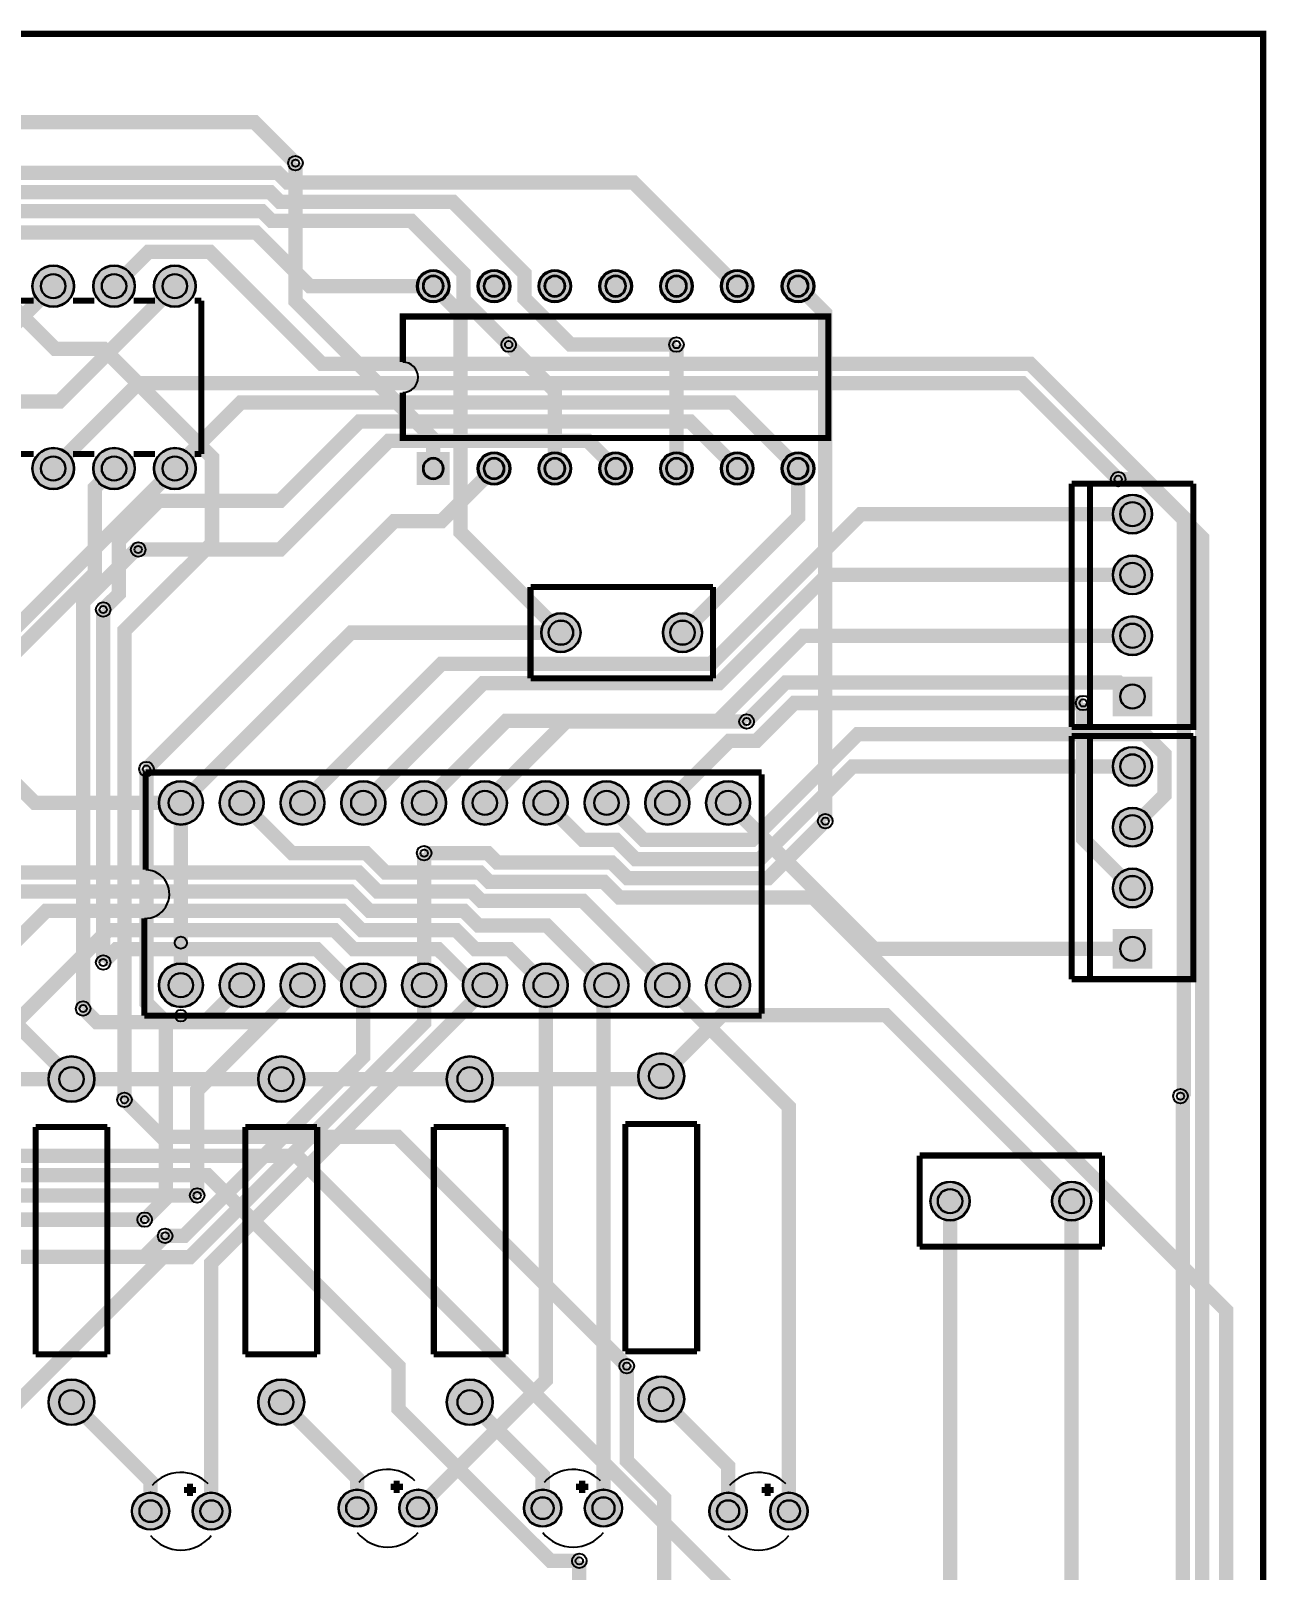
# Model space of a CAD drawing. Header units: millimetres. Extents: x 2 to 101, y -58 to 118.
# Drawn here: x 49.1 to 100.7, y 53.3 to 117.6 of the extents above; entities that cross this region are included whole.
import ezdxf

# ---------------------------------------------------------------- set-up
doc = ezdxf.new("R2010")
doc.units = ezdxf.units.MM
for name, color, linetype, true_color in [('BoardOutLine', 7, 'Continuous', 0xff00ff), ('BottomLayer', 7, 'Continuous', 0x0000ff), ('BottomSolderMaskLayer', 7, 'Continuous', 0xaa00ff), ('Document', 7, 'Continuous', 0xffffff), ('Hole', 7, 'Continuous', 0x222222), ('Multi-Layer', 7, 'Continuous', 0xc0c0c0), ('TopLayer', 7, 'Continuous', 0xff0000), ('TopSilkLayer', 7, 'Continuous', 0xffcc00), ('TopSolderMaskLayer', 7, 'Continuous', 0x800080)]:
    doc.layers.add(name, color=color, linetype=linetype, true_color=true_color)

msp = doc.modelspace()

# ---------------------------------------------------------------- hatches: boundary and pattern name
at = {"layer": 'BottomSolderMaskLayer'}
for points in [[(49.163, 106.933, 1), (50.913, 106.933, 1)], [(51.703, 106.933, 1), (53.453, 106.933, 1)], [(54.243, 106.933, 1), (55.993, 106.933, 1)], [(65.227, 106.934, 1), (66.599, 106.934, 1)], [(67.767, 106.934, 1), (69.139, 106.934, 1)], [(70.307, 106.934, 1), (71.679, 106.934, 1)], [(72.847, 106.934, 1), (74.219, 106.934, 1)], [(75.387, 106.934, 1), (76.759, 106.934, 1)], [(77.927, 106.934, 1), (79.299, 106.934, 1)], [(80.467, 106.934, 1), (81.839, 106.934, 1)], [(49.163, 99.313, 1), (50.913, 99.313, 1)], [(51.703, 99.313, 1), (53.453, 99.313, 1)], [(54.243, 99.313, 1), (55.993, 99.313, 1)], [(65.227, 98.628), (65.227, 100), (66.599, 100), (66.599, 98.628)], [(67.767, 99.314, 1), (69.139, 99.314, 1)], [(70.307, 99.314, 1), (71.679, 99.314, 1)], [(72.847, 99.314, 1), (74.219, 99.314, 1)], [(75.387, 99.314, 1), (76.759, 99.314, 1)], [(77.927, 99.314, 1), (79.299, 99.314, 1)], [(80.467, 99.314, 1), (81.839, 99.314, 1)], [(94.298, 97.409, 1), (95.948, 97.409, 1)], [(94.298, 94.869, 1), (95.948, 94.869, 1)], [(70.422, 92.456, 1), (72.072, 92.456, 1)], [(75.502, 92.456, 1), (77.152, 92.456, 1)], [(94.298, 92.329, 1), (95.948, 92.329, 1)], [(94.298, 88.964), (94.298, 90.614), (95.948, 90.614), (95.948, 88.964)], [(94.298, 86.868, 1), (95.948, 86.868, 1)], [(54.447, 85.344, 1), (56.297, 85.344, 1)], [(56.987, 85.344, 1), (58.837, 85.344, 1)], [(59.527, 85.344, 1), (61.377, 85.344, 1)], [(62.067, 85.344, 1), (63.917, 85.344, 1)], [(64.607, 85.344, 1), (66.457, 85.344, 1)], [(67.147, 85.344, 1), (68.997, 85.344, 1)], [(69.687, 85.344, 1), (71.537, 85.344, 1)], [(72.227, 85.344, 1), (74.077, 85.344, 1)], [(74.767, 85.344, 1), (76.617, 85.344, 1)], [(77.307, 85.344, 1), (79.157, 85.344, 1)], [(94.298, 84.328, 1), (95.948, 84.328, 1)], [(94.298, 81.788, 1), (95.948, 81.788, 1)], [(94.298, 78.423), (94.298, 80.073), (95.948, 80.073), (95.948, 78.423)], [(54.447, 77.724, 1), (56.297, 77.724, 1)], [(56.987, 77.724, 1), (58.837, 77.724, 1)], [(59.527, 77.724, 1), (61.377, 77.724, 1)], [(62.067, 77.724, 1), (63.917, 77.724, 1)], [(64.607, 77.724, 1), (66.457, 77.724, 1)], [(67.147, 77.724, 1), (68.997, 77.724, 1)], [(69.687, 77.724, 1), (71.537, 77.724, 1)], [(72.227, 77.724, 1), (74.077, 77.724, 1)], [(74.767, 77.724, 1), (76.617, 77.724, 1)], [(77.307, 77.724, 1), (79.157, 77.724, 1)], [(49.835, 73.806, 1), (51.765, 73.806, 1)], [(58.598, 73.806, 1), (60.528, 73.806, 1)], [(66.472, 73.806, 1), (68.402, 73.806, 1)], [(74.473, 73.933, 1), (76.403, 73.933, 1)], [(86.678, 68.707, 1), (88.328, 68.707, 1)], [(91.758, 68.707, 1), (93.408, 68.707, 1)], [(49.835, 60.306, 1), (51.765, 60.306, 1)], [(58.598, 60.306, 1), (60.528, 60.306, 1)], [(66.472, 60.306, 1), (68.402, 60.306, 1)], [(74.473, 60.433, 1), (76.403, 60.433, 1)], [(61.951, 55.88, 1), (63.525, 55.88, 1)], [(64.491, 55.88, 1), (66.065, 55.88, 1)], [(69.698, 55.88, 1), (71.272, 55.88, 1)], [(72.238, 55.88, 1), (73.812, 55.88, 1)], [(53.315, 55.753, 1), (54.889, 55.753, 1)], [(55.855, 55.753, 1), (57.429, 55.753, 1)], [(77.445, 55.753, 1), (79.019, 55.753, 1)], [(79.985, 55.753, 1), (81.559, 55.753, 1)]]:
    msp.add_hatch(color=256, dxfattribs=at).paths.add_polyline_path(points)
at = {"layer": 'Multi-Layer'}
for points in [[(49.188, 106.933, 1), (50.888, 106.933, 1)], [(51.728, 106.933, 1), (53.428, 106.933, 1)], [(54.268, 106.933, 1), (55.968, 106.933, 1)], [(65.278, 106.934, 1), (66.548, 106.934, 1)], [(67.818, 106.934, 1), (69.088, 106.934, 1)], [(70.358, 106.934, 1), (71.628, 106.934, 1)], [(72.898, 106.934, 1), (74.168, 106.934, 1)], [(75.438, 106.934, 1), (76.708, 106.934, 1)], [(77.978, 106.934, 1), (79.248, 106.934, 1)], [(80.518, 106.934, 1), (81.788, 106.934, 1)], [(49.188, 99.313, 1), (50.888, 99.313, 1)], [(51.728, 99.313, 1), (53.428, 99.313, 1)], [(54.268, 99.313, 1), (55.968, 99.313, 1)], [(65.278, 98.679), (65.278, 99.949), (66.548, 99.949), (66.548, 98.679)], [(67.818, 99.314, 1), (69.088, 99.314, 1)], [(70.358, 99.314, 1), (71.628, 99.314, 1)], [(72.898, 99.314, 1), (74.168, 99.314, 1)], [(75.438, 99.314, 1), (76.708, 99.314, 1)], [(77.978, 99.314, 1), (79.248, 99.314, 1)], [(80.518, 99.314, 1), (81.788, 99.314, 1)], [(94.323, 97.409, 1), (95.923, 97.409, 1)], [(94.323, 94.869, 1), (95.923, 94.869, 1)], [(70.447, 92.456, 1), (72.047, 92.456, 1)], [(75.527, 92.456, 1), (77.127, 92.456, 1)], [(94.323, 92.329, 1), (95.923, 92.329, 1)], [(94.323, 88.989), (94.323, 90.589), (95.923, 90.589), (95.923, 88.989)], [(94.323, 86.868, 1), (95.923, 86.868, 1)], [(54.472, 85.344, 1), (56.272, 85.344, 1)], [(57.012, 85.344, 1), (58.812, 85.344, 1)], [(59.552, 85.344, 1), (61.352, 85.344, 1)], [(62.092, 85.344, 1), (63.892, 85.344, 1)], [(64.632, 85.344, 1), (66.432, 85.344, 1)], [(67.172, 85.344, 1), (68.972, 85.344, 1)], [(69.712, 85.344, 1), (71.512, 85.344, 1)], [(72.252, 85.344, 1), (74.052, 85.344, 1)], [(74.792, 85.344, 1), (76.592, 85.344, 1)], [(77.332, 85.344, 1), (79.132, 85.344, 1)], [(94.323, 84.328, 1), (95.923, 84.328, 1)], [(94.323, 81.788, 1), (95.923, 81.788, 1)], [(94.323, 78.448), (94.323, 80.048), (95.923, 80.048), (95.923, 78.448)], [(54.472, 77.724, 1), (56.272, 77.724, 1)], [(57.012, 77.724, 1), (58.812, 77.724, 1)], [(59.552, 77.724, 1), (61.352, 77.724, 1)], [(62.092, 77.724, 1), (63.892, 77.724, 1)], [(64.632, 77.724, 1), (66.432, 77.724, 1)], [(67.172, 77.724, 1), (68.972, 77.724, 1)], [(69.712, 77.724, 1), (71.512, 77.724, 1)], [(72.252, 77.724, 1), (74.052, 77.724, 1)], [(74.792, 77.724, 1), (76.592, 77.724, 1)], [(77.332, 77.724, 1), (79.132, 77.724, 1)], [(49.86, 73.806, 1), (51.74, 73.806, 1)], [(58.623, 73.806, 1), (60.503, 73.806, 1)], [(66.497, 73.806, 1), (68.377, 73.806, 1)], [(74.498, 73.933, 1), (76.378, 73.933, 1)], [(86.703, 68.707, 1), (88.303, 68.707, 1)], [(91.783, 68.707, 1), (93.383, 68.707, 1)], [(49.86, 60.306, 1), (51.74, 60.306, 1)], [(58.623, 60.306, 1), (60.503, 60.306, 1)], [(66.497, 60.306, 1), (68.377, 60.306, 1)], [(74.498, 60.433, 1), (76.378, 60.433, 1)], [(61.976, 55.88, 1), (63.5, 55.88, 1)], [(64.516, 55.88, 1), (66.04, 55.88, 1)], [(69.723, 55.88, 1), (71.247, 55.88, 1)], [(72.263, 55.88, 1), (73.787, 55.88, 1)], [(53.34, 55.753, 1), (54.864, 55.753, 1)], [(55.88, 55.753, 1), (57.404, 55.753, 1)], [(77.47, 55.753, 1), (78.994, 55.753, 1)], [(80.01, 55.753, 1), (81.534, 55.753, 1)]]:
    msp.add_hatch(color=256, dxfattribs=at).paths.add_polyline_path(points)
at = {"layer": 'TopSolderMaskLayer'}
for points in [[(49.163, 106.933, 1), (50.913, 106.933, 1)], [(51.703, 106.933, 1), (53.453, 106.933, 1)], [(54.243, 106.933, 1), (55.993, 106.933, 1)], [(65.227, 106.934, 1), (66.599, 106.934, 1)], [(67.767, 106.934, 1), (69.139, 106.934, 1)], [(70.307, 106.934, 1), (71.679, 106.934, 1)], [(72.847, 106.934, 1), (74.219, 106.934, 1)], [(75.387, 106.934, 1), (76.759, 106.934, 1)], [(77.927, 106.934, 1), (79.299, 106.934, 1)], [(80.467, 106.934, 1), (81.839, 106.934, 1)], [(49.163, 99.313, 1), (50.913, 99.313, 1)], [(51.703, 99.313, 1), (53.453, 99.313, 1)], [(54.243, 99.313, 1), (55.993, 99.313, 1)], [(65.227, 98.628), (65.227, 100), (66.599, 100), (66.599, 98.628)], [(67.767, 99.314, 1), (69.139, 99.314, 1)], [(70.307, 99.314, 1), (71.679, 99.314, 1)], [(72.847, 99.314, 1), (74.219, 99.314, 1)], [(75.387, 99.314, 1), (76.759, 99.314, 1)], [(77.927, 99.314, 1), (79.299, 99.314, 1)], [(80.467, 99.314, 1), (81.839, 99.314, 1)], [(94.298, 97.409, 1), (95.948, 97.409, 1)], [(94.298, 94.869, 1), (95.948, 94.869, 1)], [(70.422, 92.456, 1), (72.072, 92.456, 1)], [(75.502, 92.456, 1), (77.152, 92.456, 1)], [(94.298, 92.329, 1), (95.948, 92.329, 1)], [(94.298, 88.964), (94.298, 90.614), (95.948, 90.614), (95.948, 88.964)], [(94.298, 86.868, 1), (95.948, 86.868, 1)], [(54.447, 85.344, 1), (56.297, 85.344, 1)], [(56.987, 85.344, 1), (58.837, 85.344, 1)], [(59.527, 85.344, 1), (61.377, 85.344, 1)], [(62.067, 85.344, 1), (63.917, 85.344, 1)], [(64.607, 85.344, 1), (66.457, 85.344, 1)], [(67.147, 85.344, 1), (68.997, 85.344, 1)], [(69.687, 85.344, 1), (71.537, 85.344, 1)], [(72.227, 85.344, 1), (74.077, 85.344, 1)], [(74.767, 85.344, 1), (76.617, 85.344, 1)], [(77.307, 85.344, 1), (79.157, 85.344, 1)], [(94.298, 84.328, 1), (95.948, 84.328, 1)], [(94.298, 81.788, 1), (95.948, 81.788, 1)], [(94.298, 78.423), (94.298, 80.073), (95.948, 80.073), (95.948, 78.423)], [(54.447, 77.724, 1), (56.297, 77.724, 1)], [(56.987, 77.724, 1), (58.837, 77.724, 1)], [(59.527, 77.724, 1), (61.377, 77.724, 1)], [(62.067, 77.724, 1), (63.917, 77.724, 1)], [(64.607, 77.724, 1), (66.457, 77.724, 1)], [(67.147, 77.724, 1), (68.997, 77.724, 1)], [(69.687, 77.724, 1), (71.537, 77.724, 1)], [(72.227, 77.724, 1), (74.077, 77.724, 1)], [(74.767, 77.724, 1), (76.617, 77.724, 1)], [(77.307, 77.724, 1), (79.157, 77.724, 1)], [(49.835, 73.806, 1), (51.765, 73.806, 1)], [(58.598, 73.806, 1), (60.528, 73.806, 1)], [(66.472, 73.806, 1), (68.402, 73.806, 1)], [(74.473, 73.933, 1), (76.403, 73.933, 1)], [(86.678, 68.707, 1), (88.328, 68.707, 1)], [(91.758, 68.707, 1), (93.408, 68.707, 1)], [(49.835, 60.306, 1), (51.765, 60.306, 1)], [(58.598, 60.306, 1), (60.528, 60.306, 1)], [(66.472, 60.306, 1), (68.402, 60.306, 1)], [(74.473, 60.433, 1), (76.403, 60.433, 1)], [(61.951, 55.88, 1), (63.525, 55.88, 1)], [(64.491, 55.88, 1), (66.065, 55.88, 1)], [(69.698, 55.88, 1), (71.272, 55.88, 1)], [(72.238, 55.88, 1), (73.812, 55.88, 1)], [(53.315, 55.753, 1), (54.889, 55.753, 1)], [(55.855, 55.753, 1), (57.429, 55.753, 1)], [(77.445, 55.753, 1), (79.019, 55.753, 1)], [(79.985, 55.753, 1), (81.559, 55.753, 1)]]:
    msp.add_hatch(color=256, dxfattribs=at).paths.add_polyline_path(points)

# ---------------------------------------------------------------- linework, layer by layer
at = {"layer": 'BoardOutLine', "const_width": 0.254}
msp.add_lwpolyline([(1.651, 56.896), (1.651, 117.475), (100.584, 117.475), (100.584, -57.404), (1.651, -57.404), (1.651, 56.873)], dxfattribs=at)
at = {"layer": 'BottomLayer', "const_width": 0.6}
for points in [[(21.336, 114.161), (44.378, 114.161), (44.757, 113.782), (58.448, 113.782), (60.158, 112.072)], [(18.796, 99.313), (23.728, 104.245), (30.374, 104.245), (37.797, 111.668), (59.421, 111.668), (59.824, 111.265), (74.282, 111.265), (78.613, 106.934)], [(23.876, 99.313), (27.016, 102.453), (29.717, 102.453), (38.129, 110.865), (59.089, 110.865), (59.492, 110.462), (66.73, 110.462), (69.723, 107.469), (69.723, 106.424), (71.657, 104.49), (76.073, 104.49)], [(69.064, 104.49), (67.183, 106.371), (67.183, 107.472), (64.996, 109.659), (59.16, 109.659), (58.757, 110.063), (38.462, 110.063), (29.953, 101.554), (27.604, 101.554)], [(37.338, 106.933), (39.579, 109.174), (58.51, 109.174), (60.75, 106.934), (65.913, 106.934)], [(52.578, 106.933), (54.016, 108.371), (56.58, 108.371), (61.269, 103.683), (90.855, 103.683), (97.264, 97.273), (97.264, 73.23), (97.128, 73.094)], [(50.038, 106.933), (46.028, 102.923), (36.191, 102.923), (21.048, 87.781), (21.048, 79.689), (19.812, 78.452)], [(55.118, 106.933), (50.305, 102.12), (36.523, 102.12), (28.702, 94.299), (28.702, 81.026), (24.892, 77.216)], [(94.53, 98.865), (90.516, 102.88), (53.604, 102.88), (50.038, 99.313)], [(81.153, 99.314), (78.39, 102.077), (57.881, 102.077), (55.118, 99.313)], [(78.613, 99.314), (76.653, 101.274), (62.834, 101.274), (59.521, 97.961), (54.452, 97.961), (52.78, 96.289), (52.78, 94.073), (52.126, 93.42)], [(73.533, 99.314), (72.376, 100.471), (64.06, 100.471), (59.519, 95.93), (53.589, 95.93)], [(52.578, 99.313), (51.775, 98.511), (51.775, 94.935), (47.849, 91.008), (46.768, 91.008), (43.938, 93.838), (41.566, 93.838), (33.782, 86.055), (33.782, 84.295), (29.972, 80.485)], [(68.453, 99.314), (66.259, 97.12), (64.291, 97.12), (53.93, 86.76)], [(76.327, 92.456), (81.153, 97.282), (81.153, 99.314)], [(95.123, 97.409), (83.777, 97.409), (77.521, 91.153), (66.261, 91.153), (60.452, 85.344)], [(95.123, 94.869), (82.372, 94.869), (77.853, 90.35), (67.998, 90.35), (62.992, 85.344)], [(42.164, 92.456), (49.276, 85.344), (55.372, 85.344)], [(55.372, 85.344), (62.484, 92.456), (71.247, 92.456)], [(95.123, 92.329), (81.369, 92.329), (77.81, 88.771), (68.959, 88.771), (65.532, 85.344)], [(79.005, 88.743), (80.633, 90.371), (94.541, 90.371), (95.123, 89.789)], [(75.692, 85.344), (78.284, 87.936), (79.419, 87.936), (81.002, 89.518), (93.061, 89.518)], [(73.152, 85.344), (74.695, 83.801), (79.234, 83.801), (83.645, 88.212), (95.637, 88.212), (96.461, 87.388), (96.461, 85.666), (95.123, 84.328)], [(95.123, 86.868), (83.436, 86.868), (79.566, 82.998), (74.359, 82.998), (73.556, 83.801), (72.155, 83.801), (70.612, 85.344)], [(95.123, 27.051), (99.036, 30.964), (99.036, 64.141), (81.785, 81.392), (73.694, 81.392), (73.034, 82.052), (68.249, 82.052), (67.862, 82.439), (63.917, 82.439), (63.114, 83.242), (60.014, 83.242), (57.912, 85.344)], [(75.692, 77.724), (72.166, 81.25), (67.916, 81.25), (67.53, 81.636), (63.585, 81.636), (62.782, 82.439), (37.449, 82.439), (35.052, 84.836)], [(82.291, 84.582), (79.904, 82.195), (74.027, 82.195), (73.366, 82.855), (68.581, 82.855), (68.19, 83.246), (65.532, 83.246)], [(73.152, 77.724), (70.66, 80.216), (67.814, 80.216), (67.197, 80.833), (63.253, 80.833), (62.45, 81.636), (35.276, 81.636), (33.856, 80.216)], [(70.612, 77.724), (69.109, 79.227), (67.668, 79.227), (66.865, 80.03), (62.92, 80.03), (62.117, 80.833), (49.745, 80.833), (48.14, 79.227), (29.443, 79.227), (27.432, 77.216)], [(68.072, 77.724), (67.635, 77.724), (66.131, 79.227), (62.588, 79.227), (61.785, 80.03), (52.338, 80.03), (48.261, 75.953), (23.615, 75.953), (22.352, 77.216)], [(52.126, 78.677), (52.676, 79.227), (61.051, 79.227), (62.555, 77.724), (62.992, 77.724)], [(60.452, 77.724), (58.915, 76.187), (51.851, 76.187), (51.288, 76.75)], [(78.232, 76.48), (78.232, 77.724)], [(78.232, 76.48), (77.985, 76.48), (75.438, 73.933)], [(92.583, 68.707), (84.81, 76.48), (78.232, 76.48)], [(50.8, 73.806), (41.91, 73.806), (41.783, 73.933)], [(59.563, 73.806), (50.8, 73.806)], [(67.437, 73.806), (59.563, 73.806)], [(67.437, 73.806), (75.311, 73.806), (75.438, 73.933)], [(83.726, 49.835), (80.983, 49.835), (60.225, 70.592), (45.966, 70.592), (43.762, 72.795)], [(73.996, 61.814), (64.415, 71.395), (54.558, 71.395), (53.011, 72.942)], [(72.015, 53.674), (70.809, 53.674), (64.458, 60.025), (64.458, 61.814), (56.483, 69.789), (41.484, 69.789), (39.429, 71.844)], [(30.988, 56.007), (30.988, 59.831), (40.1, 68.943), (56.051, 68.943)], [(53.858, 67.932), (46.023, 67.932), (37.592, 59.501), (37.592, 55.388), (36.937, 54.733), (24.134, 54.733), (22.86, 56.007)], [(54.711, 67.253), (53.833, 66.375), (45.601, 66.375), (38.862, 59.636), (38.862, 56.007)], [(50.8, 60.306), (54.102, 57.004), (54.102, 55.753)], [(59.563, 60.306), (62.738, 57.131), (62.738, 55.88)], [(67.437, 60.306), (70.485, 57.258), (70.485, 55.88)], [(75.438, 60.433), (78.232, 57.639), (78.232, 55.753)]]:
    msp.add_lwpolyline(points, dxfattribs=at)
at = {"layer": 'BottomSolderMaskLayer'}
for points in [[(65.474, 106.937), (65.474, 106.931)], [(66.352, 106.937), (66.352, 106.931)], [(68.014, 106.937), (68.014, 106.931)], [(68.892, 106.937), (68.892, 106.931)], [(70.554, 106.937), (70.554, 106.931)], [(71.432, 106.937), (71.432, 106.931)], [(73.094, 106.937), (73.094, 106.931)], [(73.972, 106.937), (73.972, 106.931)], [(75.634, 106.937), (75.634, 106.931)], [(76.512, 106.937), (76.512, 106.931)], [(78.174, 106.937), (78.174, 106.931)], [(79.052, 106.937), (79.052, 106.931)], [(80.714, 106.937), (80.714, 106.931)], [(81.592, 106.937), (81.592, 106.931)], [(65.474, 99.317), (65.474, 99.311)], [(66.352, 99.317), (66.352, 99.311)], [(68.014, 99.317), (68.014, 99.311)], [(68.892, 99.317), (68.892, 99.311)], [(70.554, 99.317), (70.554, 99.311)], [(71.432, 99.317), (71.432, 99.311)], [(73.094, 99.317), (73.094, 99.311)], [(73.972, 99.317), (73.972, 99.311)], [(75.634, 99.317), (75.634, 99.311)], [(76.512, 99.317), (76.512, 99.311)], [(78.174, 99.317), (78.174, 99.311)], [(79.052, 99.317), (79.052, 99.311)], [(80.714, 99.317), (80.714, 99.311)], [(81.592, 99.317), (81.592, 99.311)]]:
    msp.add_lwpolyline(points, close=True, dxfattribs=at)
for centre, radius in [((50.038, 106.933), 0.875), ((50.038, 106.934), 0.515), ((52.578, 106.933), 0.875), ((52.578, 106.934), 0.515), ((55.118, 106.933), 0.875), ((55.118, 106.934), 0.515), ((65.913, 106.934), 0.686), ((68.453, 106.934), 0.686), ((70.993, 106.934), 0.686), ((73.533, 106.934), 0.686), ((76.073, 106.934), 0.686), ((78.613, 106.934), 0.686), ((81.153, 106.934), 0.686), ((50.038, 99.313), 0.875), ((50.038, 99.313), 0.515), ((52.578, 99.313), 0.875), ((52.578, 99.313), 0.515), ((55.118, 99.313), 0.875), ((55.118, 99.313), 0.515), ((68.453, 99.314), 0.686), ((70.993, 99.314), 0.686), ((73.533, 99.314), 0.686), ((76.073, 99.314), 0.686), ((78.613, 99.314), 0.686), ((81.153, 99.314), 0.686), ((95.123, 97.409), 0.825), ((95.123, 97.409), 0.516), ((95.123, 94.869), 0.825), ((95.123, 94.869), 0.516), ((71.247, 92.456), 0.825), ((76.327, 92.456), 0.825), ((71.247, 92.456), 0.516), ((76.327, 92.456), 0.516), ((95.123, 92.329), 0.825), ((95.123, 92.329), 0.516), ((95.123, 89.789), 0.516), ((95.123, 86.868), 0.825), ((95.123, 86.868), 0.516), ((55.372, 85.344), 0.925), ((57.912, 85.344), 0.925), ((60.452, 85.344), 0.925), ((62.992, 85.344), 0.925), ((65.532, 85.344), 0.925), ((68.072, 85.344), 0.925), ((70.612, 85.344), 0.925), ((73.152, 85.344), 0.925), ((75.692, 85.344), 0.925), ((78.232, 85.344), 0.925), ((55.372, 85.344), 0.514), ((57.912, 85.344), 0.514), ((60.452, 85.344), 0.514), ((62.992, 85.344), 0.514), ((65.532, 85.344), 0.514), ((68.072, 85.344), 0.514), ((70.612, 85.344), 0.514), ((73.152, 85.344), 0.514), ((75.692, 85.344), 0.514), ((78.232, 85.344), 0.514), ((95.123, 84.328), 0.825), ((95.123, 84.328), 0.516), ((95.123, 81.788), 0.825), ((95.123, 81.788), 0.516), ((95.123, 79.248), 0.516), ((55.372, 77.724), 0.925), ((57.912, 77.724), 0.925), ((60.452, 77.724), 0.925), ((62.992, 77.724), 0.925), ((65.532, 77.724), 0.925), ((68.072, 77.724), 0.925), ((70.612, 77.724), 0.925), ((73.152, 77.724), 0.925), ((75.692, 77.724), 0.925), ((78.232, 77.724), 0.925), ((55.372, 77.724), 0.514), ((57.912, 77.724), 0.514), ((60.452, 77.724), 0.514), ((62.992, 77.724), 0.514), ((65.532, 77.724), 0.514), ((68.072, 77.724), 0.514), ((70.612, 77.724), 0.514), ((73.152, 77.724), 0.514), ((75.692, 77.724), 0.514), ((78.232, 77.724), 0.514), ((50.8, 73.806), 0.965), ((59.563, 73.806), 0.965), ((67.437, 73.806), 0.965), ((75.438, 73.933), 0.965), ((50.8, 73.806), 0.514), ((59.563, 73.806), 0.514), ((67.437, 73.806), 0.514), ((75.438, 73.933), 0.514), ((87.503, 68.707), 0.825), ((92.583, 68.707), 0.825), ((87.503, 68.707), 0.516), ((92.583, 68.707), 0.516), ((50.8, 60.306), 0.965), ((59.563, 60.306), 0.965), ((67.437, 60.306), 0.965), ((75.438, 60.433), 0.965), ((50.8, 60.306), 0.514), ((59.563, 60.306), 0.514), ((67.437, 60.306), 0.514), ((75.438, 60.433), 0.514), ((62.738, 55.88), 0.787), ((65.278, 55.88), 0.787), ((70.485, 55.88), 0.787), ((73.025, 55.88), 0.787), ((54.102, 55.753), 0.787), ((54.102, 55.753), 0.465), ((56.642, 55.753), 0.787), ((56.642, 55.753), 0.465), ((62.738, 55.88), 0.465), ((65.278, 55.88), 0.465), ((70.485, 55.88), 0.465), ((73.025, 55.88), 0.465), ((78.232, 55.753), 0.787), ((78.232, 55.753), 0.465), ((80.772, 55.753), 0.787), ((80.772, 55.753), 0.465)]:
    msp.add_circle(centre, radius, dxfattribs=at)
for centre, start, end in [((65.913, 106.937), 360, 180), ((65.913, 106.931), 180, 360), ((68.453, 106.937), 360, 180), ((68.453, 106.931), 180, 360), ((70.993, 106.937), 360, 180), ((70.993, 106.931), 180, 360), ((73.533, 106.937), 360, 180), ((73.533, 106.931), 180, 360), ((76.073, 106.937), 360, 180), ((76.073, 106.931), 180, 360), ((78.613, 106.937), 360, 180), ((78.613, 106.931), 180, 360), ((81.153, 106.937), 360, 180), ((81.153, 106.931), 180, 360), ((65.913, 99.317), 360, 180), ((68.453, 99.317), 360, 180), ((70.993, 99.317), 360, 180), ((73.533, 99.317), 360, 180), ((76.073, 99.317), 360, 180), ((78.613, 99.317), 360, 180), ((81.153, 99.317), 360, 180), ((65.913, 99.311), 180, 360), ((68.453, 99.311), 180, 360), ((70.993, 99.311), 180, 360), ((73.533, 99.311), 180, 360), ((76.073, 99.311), 180, 360), ((78.613, 99.311), 180, 360), ((81.153, 99.311), 180, 360)]:
    msp.add_arc(centre, 0.439, start, end, dxfattribs=at)
at = {"layer": 'Document'}
msp.add_circle((55.372, 76.454), 0.25, dxfattribs=at)
at = {"layer": 'Hole'}
for centre in [(60.158, 112.072), (69.064, 104.49), (76.073, 104.49), (94.53, 98.865), (53.589, 95.93), (52.126, 93.42), (93.061, 89.518), (79.005, 88.743), (53.93, 86.76), (82.291, 84.582), (65.532, 83.246), (52.126, 78.677), (51.288, 76.75), (53.011, 72.942), (97.128, 73.094), (56.051, 68.943), (53.858, 67.932), (54.711, 67.253), (73.996, 61.814), (72.015, 53.674)]:
    msp.add_circle(centre, 0.153, dxfattribs=at)
at = {"layer": 'Multi-Layer'}
for points in [[(65.507, 106.937), (65.507, 106.931)], [(66.319, 106.937), (66.319, 106.931)], [(68.047, 106.937), (68.047, 106.931)], [(68.859, 106.937), (68.859, 106.931)], [(70.587, 106.937), (70.587, 106.931)], [(71.399, 106.937), (71.399, 106.931)], [(73.127, 106.937), (73.127, 106.931)], [(73.939, 106.937), (73.939, 106.931)], [(75.667, 106.937), (75.667, 106.931)], [(76.479, 106.937), (76.479, 106.931)], [(78.207, 106.937), (78.207, 106.931)], [(79.019, 106.937), (79.019, 106.931)], [(80.747, 106.937), (80.747, 106.931)], [(81.559, 106.937), (81.559, 106.931)], [(65.507, 99.317), (65.507, 99.311)], [(66.319, 99.317), (66.319, 99.311)], [(68.047, 99.317), (68.047, 99.311)], [(68.859, 99.317), (68.859, 99.311)], [(70.587, 99.317), (70.587, 99.311)], [(71.399, 99.317), (71.399, 99.311)], [(73.127, 99.317), (73.127, 99.311)], [(73.939, 99.317), (73.939, 99.311)], [(75.667, 99.317), (75.667, 99.311)], [(76.479, 99.317), (76.479, 99.311)], [(78.207, 99.317), (78.207, 99.311)], [(79.019, 99.317), (79.019, 99.311)], [(80.747, 99.317), (80.747, 99.311)], [(81.559, 99.317), (81.559, 99.311)]]:
    msp.add_lwpolyline(points, close=True, dxfattribs=at)
for centre, radius in [((60.158, 112.072), 0.305), ((50.038, 106.933), 0.85), ((50.038, 106.934), 0.5), ((52.578, 106.933), 0.85), ((52.578, 106.934), 0.5), ((55.118, 106.933), 0.85), ((55.118, 106.934), 0.5), ((65.913, 106.934), 0.635), ((68.453, 106.934), 0.635), ((70.993, 106.934), 0.635), ((73.533, 106.934), 0.635), ((76.073, 106.934), 0.635), ((78.613, 106.934), 0.635), ((81.153, 106.934), 0.635), ((69.064, 104.49), 0.305), ((76.073, 104.49), 0.305), ((50.038, 99.313), 0.85), ((50.038, 99.313), 0.5), ((52.578, 99.313), 0.85), ((52.578, 99.313), 0.5), ((55.118, 99.313), 0.85), ((55.118, 99.313), 0.5), ((68.453, 99.314), 0.635), ((70.993, 99.314), 0.635), ((73.533, 99.314), 0.635), ((76.073, 99.314), 0.635), ((78.613, 99.314), 0.635), ((81.153, 99.314), 0.635), ((94.53, 98.865), 0.305), ((95.123, 97.409), 0.8), ((95.123, 97.409), 0.5), ((53.589, 95.93), 0.305), ((95.123, 94.869), 0.8), ((95.123, 94.869), 0.5), ((52.126, 93.42), 0.305), ((71.247, 92.456), 0.8), ((71.247, 92.456), 0.5), ((76.327, 92.456), 0.8), ((76.327, 92.456), 0.5), ((95.123, 92.329), 0.8), ((95.123, 92.329), 0.5), ((95.123, 89.789), 0.5), ((93.061, 89.518), 0.305), ((79.005, 88.743), 0.305), ((95.123, 86.868), 0.8), ((53.93, 86.76), 0.305), ((95.123, 86.868), 0.5), ((55.372, 85.344), 0.9), ((57.912, 85.344), 0.9), ((60.452, 85.344), 0.9), ((62.992, 85.344), 0.9), ((65.532, 85.344), 0.9), ((68.072, 85.344), 0.9), ((70.612, 85.344), 0.9), ((73.152, 85.344), 0.9), ((75.692, 85.344), 0.9), ((78.232, 85.344), 0.9), ((55.372, 85.344), 0.5), ((57.912, 85.344), 0.5), ((60.452, 85.344), 0.5), ((62.992, 85.344), 0.5), ((65.532, 85.344), 0.5), ((68.072, 85.344), 0.5), ((70.612, 85.344), 0.5), ((73.152, 85.344), 0.5), ((75.692, 85.344), 0.5), ((78.232, 85.344), 0.5), ((95.123, 84.328), 0.8), ((82.291, 84.582), 0.305), ((95.123, 84.328), 0.5), ((65.532, 83.246), 0.305), ((95.123, 81.788), 0.8), ((95.123, 81.788), 0.5), ((95.123, 79.248), 0.5), ((52.126, 78.677), 0.305), ((55.372, 77.724), 0.9), ((57.912, 77.724), 0.9), ((60.452, 77.724), 0.9), ((62.992, 77.724), 0.9), ((65.532, 77.724), 0.9), ((68.072, 77.724), 0.9), ((70.612, 77.724), 0.9), ((73.152, 77.724), 0.9), ((75.692, 77.724), 0.9), ((78.232, 77.724), 0.9), ((55.372, 77.724), 0.5), ((57.912, 77.724), 0.5), ((60.452, 77.724), 0.5), ((62.992, 77.724), 0.5), ((65.532, 77.724), 0.5), ((68.072, 77.724), 0.5), ((70.612, 77.724), 0.5), ((73.152, 77.724), 0.5), ((75.692, 77.724), 0.5), ((78.232, 77.724), 0.5), ((51.288, 76.75), 0.305), ((50.8, 73.806), 0.94), ((59.563, 73.806), 0.94), ((67.437, 73.806), 0.94), ((75.438, 73.933), 0.94), ((50.8, 73.806), 0.5), ((59.563, 73.806), 0.5), ((67.437, 73.806), 0.5), ((75.438, 73.933), 0.5), ((97.128, 73.094), 0.305), ((53.011, 72.942), 0.305), ((87.503, 68.707), 0.8), ((92.583, 68.707), 0.8), ((56.051, 68.943), 0.305), ((87.503, 68.707), 0.5), ((92.583, 68.707), 0.5), ((53.858, 67.932), 0.305), ((54.711, 67.253), 0.305), ((73.996, 61.814), 0.305), ((50.8, 60.306), 0.94), ((59.563, 60.306), 0.94), ((67.437, 60.306), 0.94), ((75.438, 60.433), 0.94), ((50.8, 60.306), 0.5), ((59.563, 60.306), 0.5), ((67.437, 60.306), 0.5), ((75.438, 60.433), 0.5), ((62.738, 55.88), 0.762), ((65.278, 55.88), 0.762), ((70.485, 55.88), 0.762), ((73.025, 55.88), 0.762), ((54.102, 55.753), 0.762), ((54.102, 55.753), 0.45), ((56.642, 55.753), 0.762), ((56.642, 55.753), 0.45), ((62.738, 55.88), 0.45), ((65.278, 55.88), 0.45), ((70.485, 55.88), 0.45), ((73.025, 55.88), 0.45), ((78.232, 55.753), 0.762), ((78.232, 55.753), 0.45), ((80.772, 55.753), 0.762), ((80.772, 55.753), 0.45), ((72.015, 53.674), 0.305)]:
    msp.add_circle(centre, radius, dxfattribs=at)
for centre, start, end in [((65.913, 106.937), 360, 180), ((65.913, 106.931), 180, 360), ((68.453, 106.937), 360, 180), ((68.453, 106.931), 180, 360), ((70.993, 106.937), 360, 180), ((70.993, 106.931), 180, 360), ((73.533, 106.937), 360, 180), ((73.533, 106.931), 180, 360), ((76.073, 106.937), 360, 180), ((76.073, 106.931), 180, 360), ((78.613, 106.937), 360, 180), ((78.613, 106.931), 180, 360), ((81.153, 106.937), 360, 180), ((81.153, 106.931), 180, 360), ((65.913, 99.317), 360, 180), ((68.453, 99.317), 360, 180), ((70.993, 99.317), 360, 180), ((73.533, 99.317), 360, 180), ((76.073, 99.317), 360, 180), ((78.613, 99.317), 360, 180), ((81.153, 99.317), 360, 180), ((65.913, 99.311), 180, 360), ((68.453, 99.311), 180, 360), ((70.993, 99.311), 180, 360), ((73.533, 99.311), 180, 360), ((76.073, 99.311), 180, 360), ((78.613, 99.311), 180, 360), ((81.153, 99.311), 180, 360)]:
    msp.add_arc(centre, 0.406, start, end, dxfattribs=at)
at = {"layer": 'TopLayer', "const_width": 0.6}
for points in [[(65.913, 100.55), (60.158, 106.305), (60.158, 112.072)], [(53.011, 72.942), (53.011, 92.536), (56.67, 96.195), (56.67, 99.779), (52.138, 104.311), (50.12, 104.311), (47.498, 106.933)], [(65.913, 106.934), (67.05, 105.797), (67.05, 96.653), (71.247, 92.456)], [(81.153, 106.934), (82.291, 105.796), (82.291, 84.582)], [(70.993, 99.314), (70.993, 102.561), (69.064, 104.49)], [(76.073, 99.314), (76.073, 104.49)], [(65.913, 99.314), (65.913, 100.55)], [(55.118, 99.313), (48.365, 92.561), (48.365, 92.456)], [(98.031, 8.242), (98.031, 96.424), (95.59, 98.865), (94.53, 98.865)], [(53.589, 95.93), (53.495, 95.93), (51.288, 93.723), (51.288, 76.75)], [(52.126, 93.42), (52.126, 78.677)], [(50.8, 73.806), (48.365, 76.241), (48.365, 92.456)], [(95.123, 81.788), (93.061, 83.85), (93.061, 89.518)], [(68.072, 85.344), (71.471, 88.743), (79.005, 88.743)], [(54.736, 76.189), (53.93, 76.995), (53.93, 86.76)], [(55.372, 77.724), (55.372, 85.344)], [(78.232, 85.344), (84.328, 79.248), (95.123, 79.248)], [(65.532, 77.724), (65.532, 83.246)], [(47.625, 55.88), (47.625, 59.375), (54.617, 66.367), (55.752, 66.367), (65.532, 76.147), (65.532, 77.724)], [(62.992, 77.724), (62.992, 74.742), (55.503, 67.253), (54.711, 67.253), (54.711, 67.253)], [(57.912, 77.724), (56.377, 76.189), (54.736, 76.189)], [(60.452, 77.724), (56.051, 73.323), (56.051, 68.943)], [(56.642, 55.753), (56.642, 66.122), (68.072, 77.552), (68.072, 77.724)], [(70.612, 77.724), (70.612, 61.214), (65.278, 55.88)], [(73.152, 77.724), (73.025, 77.597), (73.025, 55.88)], [(80.772, 55.753), (80.772, 72.644), (75.692, 77.724)], [(53.858, 67.932), (54.736, 68.81), (54.736, 76.189)], [(83.312, -11.557), (96.425, 1.556), (96.425, 9.287), (97.228, 10.09), (97.228, 72.994), (97.128, 73.094)], [(95.123, 35.052), (87.503, 42.672), (87.503, 68.707)], [(95.123, 40.132), (92.583, 42.672), (92.583, 68.707)], [(73.996, 61.814), (73.996, 57.865), (75.565, 56.296), (75.565, 37.771), (79.403, 33.933), (79.403, 2.512), (82.042, -0.127), (82.042, -7.135)], [(72.015, 47.752), (72.015, 53.674)]]:
    msp.add_lwpolyline(points, dxfattribs=at)
at = {"layer": 'TopSilkLayer', "const_width": 0.254}
for points in [[(48.321, 106.323), (49.215, 106.323)], [(50.861, 106.323), (51.755, 106.323)], [(53.401, 106.323), (54.295, 106.323)], [(55.941, 106.323), (56.228, 106.323)], [(56.228, 106.323), (56.228, 99.923)], [(64.643, 103.759), (64.643, 105.664), (82.423, 105.664), (82.423, 100.584), (64.643, 100.584), (64.643, 102.489)], [(48.321, 99.924), (49.215, 99.924)], [(50.861, 99.924), (51.755, 99.924)], [(53.401, 99.924), (54.295, 99.924)], [(55.941, 99.924), (56.228, 99.924)], [(92.583, 88.519), (92.583, 98.679)], [(92.583, 98.679), (97.663, 98.679)], [(92.583, 88.519), (97.663, 88.519), (97.663, 98.679)], [(93.345, 88.519), (93.345, 98.679)], [(69.977, 94.361), (77.597, 94.361)], [(69.977, 90.551), (69.977, 94.361)], [(77.597, 94.361), (77.597, 90.551)], [(77.597, 90.551), (69.977, 90.551)], [(92.583, 77.978), (92.583, 88.138)], [(92.583, 88.138), (97.663, 88.138)], [(92.583, 77.978), (97.663, 77.978), (97.663, 88.138)], [(93.345, 77.978), (93.345, 88.138)], [(53.902, 86.614), (53.902, 82.931)], [(53.902, 86.614), (79.629, 86.614)], [(79.629, 86.534), (79.629, 76.534)], [(53.902, 82.931), (53.902, 82.55)], [(53.848, 76.454), (53.848, 80.518)], [(53.848, 76.454), (79.629, 76.454)], [(73.938, 62.433), (73.938, 71.933)], [(73.938, 71.933), (76.938, 71.933)], [(76.938, 71.933), (76.938, 62.433)], [(49.3, 62.306), (49.3, 71.806)], [(49.3, 71.806), (52.3, 71.806)], [(52.3, 71.806), (52.3, 62.306)], [(58.063, 62.306), (58.063, 71.806)], [(58.063, 71.806), (61.063, 71.806)], [(61.063, 71.806), (61.063, 62.306)], [(65.937, 62.306), (65.937, 71.806)], [(65.937, 71.806), (68.937, 71.806)], [(68.937, 71.806), (68.937, 62.306)], [(86.233, 70.612), (93.853, 70.612)], [(86.233, 66.802), (86.233, 70.612)], [(93.853, 70.612), (93.853, 66.802)], [(93.853, 66.802), (86.233, 66.802)], [(52.3, 62.306), (49.3, 62.306)], [(61.063, 62.306), (58.063, 62.306)], [(68.937, 62.306), (65.937, 62.306)], [(76.938, 62.433), (73.938, 62.433)], [(55.499, 56.642), (56.007, 56.642)], [(55.753, 56.896), (55.753, 56.388)], [(64.135, 56.769), (64.643, 56.769)], [(64.389, 57.023), (64.389, 56.515)], [(71.882, 56.769), (72.39, 56.769)], [(72.136, 57.023), (72.136, 56.515)], [(79.629, 56.642), (80.137, 56.642)], [(79.883, 56.896), (79.883, 56.388)]]:
    msp.add_lwpolyline(points, dxfattribs=at)
at = {"layer": 'TopSilkLayer'}
msp.add_circle((55.372, 79.502), 0.254, dxfattribs=at)
for centre, radius, start, end in [((64.643, 103.124), 0.635, 270, 90), ((53.875, 81.534), 1.016, 268.47772, 88.47772), ((55.372, 55.753), 1.616, 45.00018, 138.3661), ((64.008, 55.88), 1.616, 45.00018, 138.3661), ((71.755, 55.88), 1.616, 45.00018, 138.3661), ((79.502, 55.753), 1.616, 45.00018, 138.3661), ((55.372, 55.753), 1.626, 218.65954, 321.34046), ((64.008, 55.88), 1.626, 218.65954, 321.34046), ((71.755, 55.88), 1.626, 218.65954, 321.34046), ((79.502, 55.753), 1.626, 218.65954, 321.34046)]:
    msp.add_arc(centre, radius, start, end, dxfattribs=at)
at = {"layer": 'TopSolderMaskLayer'}
for points in [[(65.474, 106.937), (65.474, 106.931)], [(66.352, 106.937), (66.352, 106.931)], [(68.014, 106.937), (68.014, 106.931)], [(68.892, 106.937), (68.892, 106.931)], [(70.554, 106.937), (70.554, 106.931)], [(71.432, 106.937), (71.432, 106.931)], [(73.094, 106.937), (73.094, 106.931)], [(73.972, 106.937), (73.972, 106.931)], [(75.634, 106.937), (75.634, 106.931)], [(76.512, 106.937), (76.512, 106.931)], [(78.174, 106.937), (78.174, 106.931)], [(79.052, 106.937), (79.052, 106.931)], [(80.714, 106.937), (80.714, 106.931)], [(81.592, 106.937), (81.592, 106.931)], [(65.474, 99.317), (65.474, 99.311)], [(66.352, 99.317), (66.352, 99.311)], [(68.014, 99.317), (68.014, 99.311)], [(68.892, 99.317), (68.892, 99.311)], [(70.554, 99.317), (70.554, 99.311)], [(71.432, 99.317), (71.432, 99.311)], [(73.094, 99.317), (73.094, 99.311)], [(73.972, 99.317), (73.972, 99.311)], [(75.634, 99.317), (75.634, 99.311)], [(76.512, 99.317), (76.512, 99.311)], [(78.174, 99.317), (78.174, 99.311)], [(79.052, 99.317), (79.052, 99.311)], [(80.714, 99.317), (80.714, 99.311)], [(81.592, 99.317), (81.592, 99.311)]]:
    msp.add_lwpolyline(points, close=True, dxfattribs=at)
for centre, radius in [((50.038, 106.933), 0.875), ((50.038, 106.934), 0.515), ((52.578, 106.933), 0.875), ((52.578, 106.934), 0.515), ((55.118, 106.933), 0.875), ((55.118, 106.934), 0.515), ((65.913, 106.934), 0.686), ((68.453, 106.934), 0.686), ((70.993, 106.934), 0.686), ((73.533, 106.934), 0.686), ((76.073, 106.934), 0.686), ((78.613, 106.934), 0.686), ((81.153, 106.934), 0.686), ((50.038, 99.313), 0.875), ((50.038, 99.313), 0.515), ((52.578, 99.313), 0.875), ((52.578, 99.313), 0.515), ((55.118, 99.313), 0.875), ((55.118, 99.313), 0.515), ((68.453, 99.314), 0.686), ((70.993, 99.314), 0.686), ((73.533, 99.314), 0.686), ((76.073, 99.314), 0.686), ((78.613, 99.314), 0.686), ((81.153, 99.314), 0.686), ((95.123, 97.409), 0.825), ((95.123, 97.409), 0.516), ((95.123, 94.869), 0.825), ((95.123, 94.869), 0.516), ((71.247, 92.456), 0.825), ((76.327, 92.456), 0.825), ((71.247, 92.456), 0.516), ((76.327, 92.456), 0.516), ((95.123, 92.329), 0.825), ((95.123, 92.329), 0.516), ((95.123, 89.789), 0.516), ((95.123, 86.868), 0.825), ((95.123, 86.868), 0.516), ((55.372, 85.344), 0.925), ((57.912, 85.344), 0.925), ((60.452, 85.344), 0.925), ((62.992, 85.344), 0.925), ((65.532, 85.344), 0.925), ((68.072, 85.344), 0.925), ((70.612, 85.344), 0.925), ((73.152, 85.344), 0.925), ((75.692, 85.344), 0.925), ((78.232, 85.344), 0.925), ((55.372, 85.344), 0.514), ((57.912, 85.344), 0.514), ((60.452, 85.344), 0.514), ((62.992, 85.344), 0.514), ((65.532, 85.344), 0.514), ((68.072, 85.344), 0.514), ((70.612, 85.344), 0.514), ((73.152, 85.344), 0.514), ((75.692, 85.344), 0.514), ((78.232, 85.344), 0.514), ((95.123, 84.328), 0.825), ((95.123, 84.328), 0.516), ((95.123, 81.788), 0.825), ((95.123, 81.788), 0.516), ((95.123, 79.248), 0.516), ((55.372, 77.724), 0.925), ((57.912, 77.724), 0.925), ((60.452, 77.724), 0.925), ((62.992, 77.724), 0.925), ((65.532, 77.724), 0.925), ((68.072, 77.724), 0.925), ((70.612, 77.724), 0.925), ((73.152, 77.724), 0.925), ((75.692, 77.724), 0.925), ((78.232, 77.724), 0.925), ((55.372, 77.724), 0.514), ((57.912, 77.724), 0.514), ((60.452, 77.724), 0.514), ((62.992, 77.724), 0.514), ((65.532, 77.724), 0.514), ((68.072, 77.724), 0.514), ((70.612, 77.724), 0.514), ((73.152, 77.724), 0.514), ((75.692, 77.724), 0.514), ((78.232, 77.724), 0.514), ((50.8, 73.806), 0.965), ((59.563, 73.806), 0.965), ((67.437, 73.806), 0.965), ((75.438, 73.933), 0.965), ((50.8, 73.806), 0.514), ((59.563, 73.806), 0.514), ((67.437, 73.806), 0.514), ((75.438, 73.933), 0.514), ((87.503, 68.707), 0.825), ((92.583, 68.707), 0.825), ((87.503, 68.707), 0.516), ((92.583, 68.707), 0.516), ((50.8, 60.306), 0.965), ((59.563, 60.306), 0.965), ((67.437, 60.306), 0.965), ((75.438, 60.433), 0.965), ((50.8, 60.306), 0.514), ((59.563, 60.306), 0.514), ((67.437, 60.306), 0.514), ((75.438, 60.433), 0.514), ((62.738, 55.88), 0.787), ((65.278, 55.88), 0.787), ((70.485, 55.88), 0.787), ((73.025, 55.88), 0.787), ((54.102, 55.753), 0.787), ((54.102, 55.753), 0.465), ((56.642, 55.753), 0.787), ((56.642, 55.753), 0.465), ((62.738, 55.88), 0.465), ((65.278, 55.88), 0.465), ((70.485, 55.88), 0.465), ((73.025, 55.88), 0.465), ((78.232, 55.753), 0.787), ((78.232, 55.753), 0.465), ((80.772, 55.753), 0.787), ((80.772, 55.753), 0.465)]:
    msp.add_circle(centre, radius, dxfattribs=at)
for centre, start, end in [((65.913, 106.937), 360, 180), ((65.913, 106.931), 180, 360), ((68.453, 106.937), 360, 180), ((68.453, 106.931), 180, 360), ((70.993, 106.937), 360, 180), ((70.993, 106.931), 180, 360), ((73.533, 106.937), 360, 180), ((73.533, 106.931), 180, 360), ((76.073, 106.937), 360, 180), ((76.073, 106.931), 180, 360), ((78.613, 106.937), 360, 180), ((78.613, 106.931), 180, 360), ((81.153, 106.937), 360, 180), ((81.153, 106.931), 180, 360), ((65.913, 99.317), 360, 180), ((68.453, 99.317), 360, 180), ((70.993, 99.317), 360, 180), ((73.533, 99.317), 360, 180), ((76.073, 99.317), 360, 180), ((78.613, 99.317), 360, 180), ((81.153, 99.317), 360, 180), ((65.913, 99.311), 180, 360), ((68.453, 99.311), 180, 360), ((70.993, 99.311), 180, 360), ((73.533, 99.311), 180, 360), ((76.073, 99.311), 180, 360), ((78.613, 99.311), 180, 360), ((81.153, 99.311), 180, 360)]:
    msp.add_arc(centre, 0.439, start, end, dxfattribs=at)

doc.saveas('drawing.dxf')
